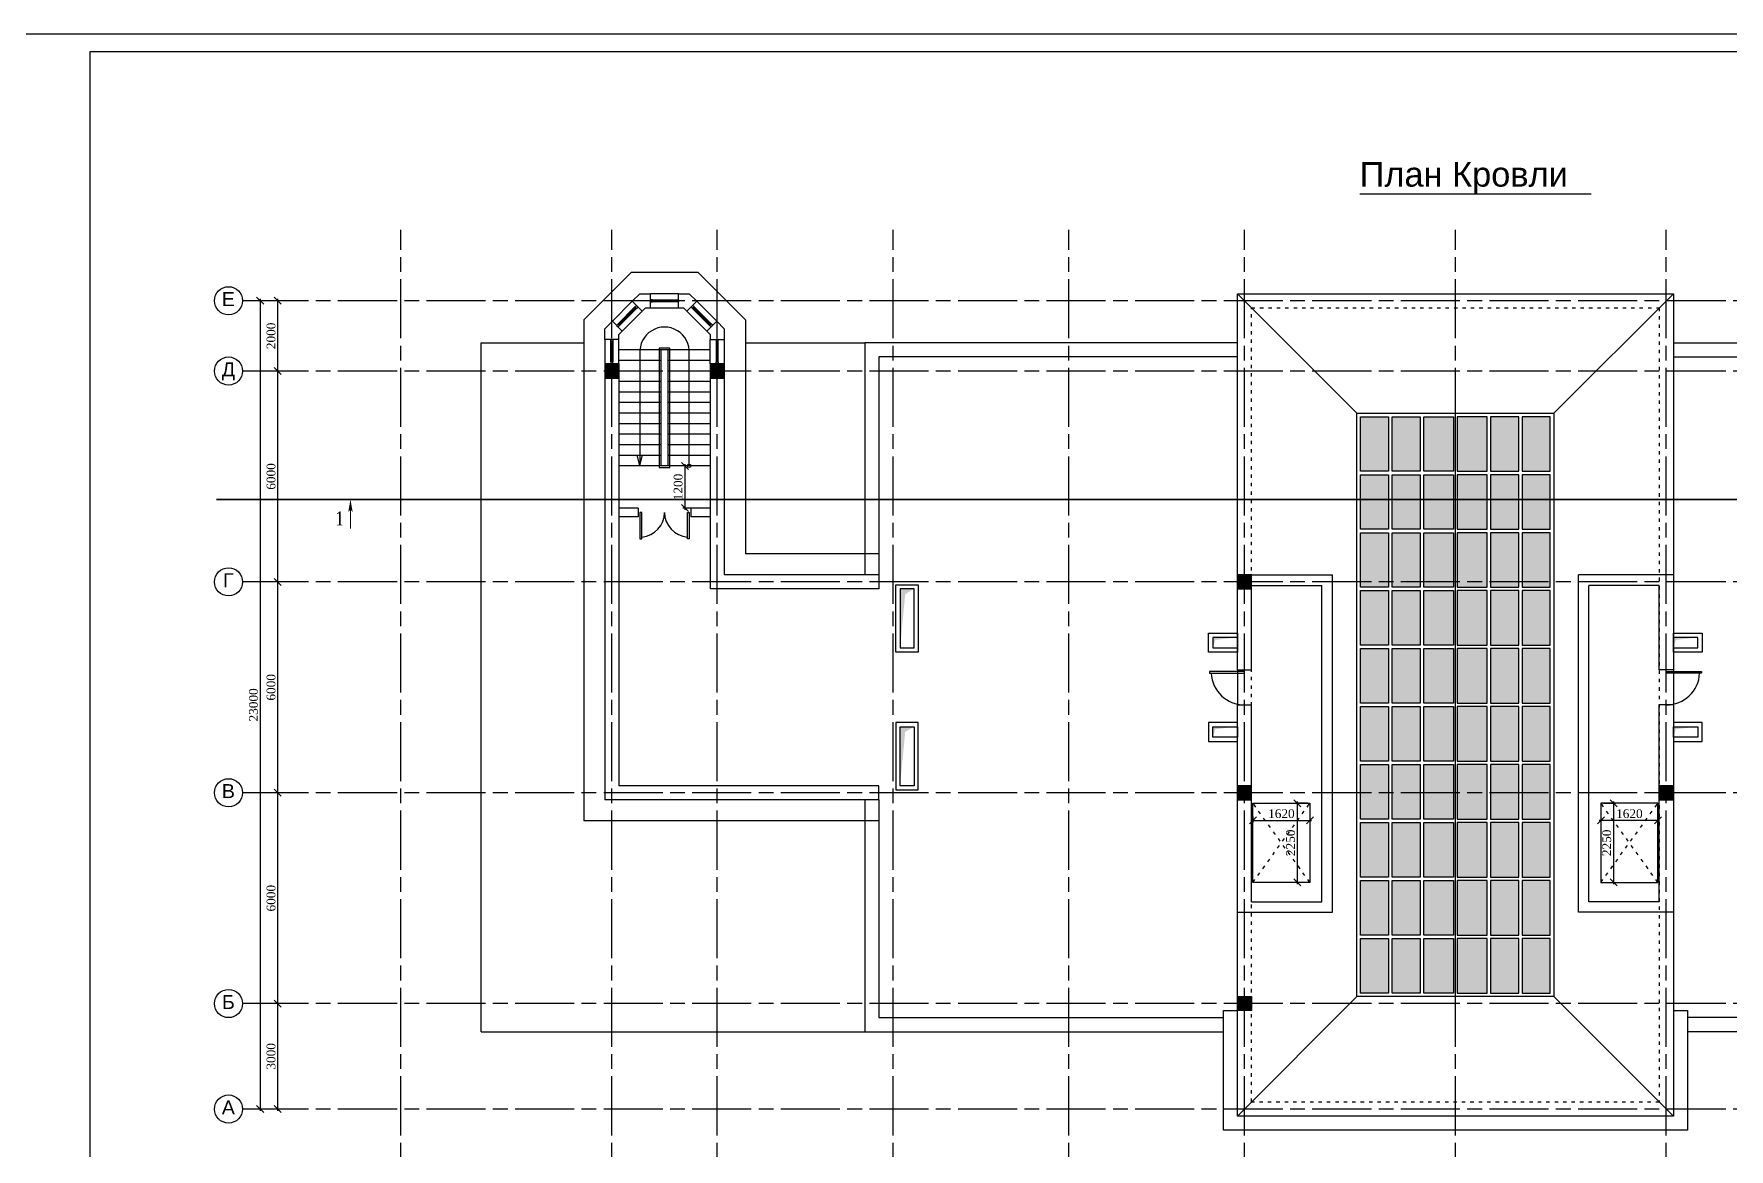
# Model space of a CAD drawing. Header units: inches. Extents: x 2870606 to 3671143, y -733551 to -473558.
# Drawn here: x 3594543 to 3642770, y -523636 to -491903 of the extents above; entities that cross this region are included whole.
import ezdxf

# ---------------------------------------------------------------- set-up
doc = ezdxf.new("R2010")
doc.units = ezdxf.units.IN
doc.header["$MEASUREMENT"] = 0
doc.linetypes.add('ACAD_ISO03W100', pattern=[30, 12, -18])
doc.linetypes.add('ACAD_ISO08W100', pattern=[36, 24, -3, 6, -3])
doc.layers.add('01', color=7, linetype='Continuous')
doc.layers.add('A_Windows', color=160, linetype='Continuous')
doc.styles.add('ira', font='arial.ttf', dxfattribs={"height": 3})
doc.styles.add('J~stule', font='dutch.ttf')
doc.styles.add('style1', font='times.ttf')
doc.styles.add('стиль3', font='arial.ttf', dxfattribs={"height": 250})
doc.linetypes.add('FENCELINE1', pattern='A,0.25,-0.1,[133,ltypeshp.shx,S=0.1,R=0,X=-0.1,Y=0],-0.1,1', length=1.45)
doc.dimstyles.new('J~style', dxfattribs={"dimscale": 100, "dimtxt": 2.5, "dimasz": 2, "dimexe": 0.55, "dimexo": 0.725, "dimtad": 1, "dimdec": 0, "dimdsep": 46, "dimtxsty": 'J~stule', "dimblk": 'OBLIQUE', "dimcen": 2, "dimdle": 0.5, "dimadec": 0, "dimazin": 0, "dimtfac": 1, "dimtdec": 0, "dimtmove": 0, "dimatfit": 3, "dimfxl": 1, "dimarcsym": 0})

# ---------------------------------------------------------------- blocks, each defined once
blk = doc.blocks.new('*U82')
at = {"color": 7, "lineweight": 30}
for points in [[(0, 60), (60, 60), (60, 0), (0, 0)], [(800, 60), (740, 60), (740, 0), (800, 0)]]:
    blk.add_lwpolyline(points, close=True, dxfattribs=at)
at = {"color": 4, "lineweight": 25}
for points in [[(60, 60), (740, 60), (740, 0), (60, 0)], [(60, 35), (740, 35), (740, 25), (60, 25)]]:
    blk.add_lwpolyline(points, close=True, dxfattribs=at)
blk = doc.blocks.new('*U89')
at = {"color": 7, "lineweight": 30}
for points in [[(0, 60), (60, 60), (60, 0), (0, 0)], [(700, 60), (640, 60), (640, 0), (700, 0)]]:
    blk.add_lwpolyline(points, close=True, dxfattribs=at)
at = {"color": 4, "lineweight": 25}
for points in [[(60, 60), (640, 60), (640, 0), (60, 0)], [(60, 35), (640, 35), (640, 25), (60, 25)]]:
    blk.add_lwpolyline(points, close=True, dxfattribs=at)
blk = doc.blocks.new('_Oblique')
at = {"color": 0, "linetype": 'ByBlock', "lineweight": -2}
blk.add_line((-0.5, -0.5), (0.5, 0.5), dxfattribs=at)
blk = doc.blocks.new('*D860')
at = {"color": 0, "lineweight": -2, "transparency": 16777216}
for p, q in [((3613725, -504196), (3613008, -504196)), ((3613063, -504146), (3613063, -505446)), ((3613712, -505396), (3613008, -505396))]:
    blk.add_line(p, q, dxfattribs=at)
at = {"layer": 'Defpoints', "color": 0, "lineweight": 35, "transparency": 16777216}
for p in [(3613798, -504196), (3613063, -505396), (3613784, -505396)]:
    blk.add_point(p, dxfattribs=at)
at = {"color": 0, "lineweight": -2, "transparency": 16777216, "xscale": 200, "yscale": 200, "zscale": 200}
for p, rotation in [((3613063, -504196), 90), ((3613063, -505396), 270)]:
    blk.add_blockref('_Oblique', p, dxfattribs=dict(at, rotation=rotation))
at = {"color": 0, "transparency": 16777216, "insert": (3612872, -504796), "char_height": 250, "attachment_point": 5, "rotation": 90, "style": 'J~stule'}
blk.add_mtext('1200', dxfattribs=at)
blk = doc.blocks.new('*D861')
at = {"color": 0, "lineweight": -2, "transparency": 16777216}
for p, q in [((3630772, -513796), (3630431, -513796)), ((3630486, -513746), (3630486, -516096)), ((3630772, -516046), (3630431, -516046))]:
    blk.add_line(p, q, dxfattribs=at)
at = {"layer": 'Defpoints', "color": 0, "lineweight": 35, "transparency": 16777216}
for p in [(3630844, -513796), (3630486, -516046), (3630844, -516046)]:
    blk.add_point(p, dxfattribs=at)
at = {"color": 0, "lineweight": -2, "transparency": 16777216, "xscale": 200, "yscale": 200, "zscale": 200}
for p, rotation in [((3630486, -513796), 90), ((3630486, -516046), 270)]:
    blk.add_blockref('_Oblique', p, dxfattribs=dict(at, rotation=rotation))
at = {"color": 0, "transparency": 16777216, "insert": (3630293, -514921), "char_height": 250, "attachment_point": 5, "rotation": 90, "style": 'J~stule'}
blk.add_mtext('2250', dxfattribs=at)
blk = doc.blocks.new('*D862')
at = {"color": 0, "lineweight": -2, "transparency": 16777216}
for p, q in [((3629174, -514283), (3630894, -514283)), ((3629224, -514169), (3629224, -514338)), ((3630844, -514169), (3630844, -514338))]:
    blk.add_line(p, q, dxfattribs=at)
at = {"layer": 'Defpoints', "color": 0, "lineweight": 35, "transparency": 16777216}
for p in [(3629224, -514097), (3630844, -514097), (3630844, -514283)]:
    blk.add_point(p, dxfattribs=at)
at = {"color": 0, "lineweight": -2, "transparency": 16777216, "xscale": 200, "yscale": 200, "zscale": 200, "rotation": 180}
blk.add_blockref('_Oblique', (3629224, -514283), dxfattribs=at)
at = {"color": 0, "lineweight": -2, "transparency": 16777216, "xscale": 200, "yscale": 200, "zscale": 200}
blk.add_blockref('_Oblique', (3630844, -514283), dxfattribs=at)
at = {"color": 0, "transparency": 16777216, "insert": (3630034, -514092), "char_height": 250, "attachment_point": 5, "style": 'J~stule'}
blk.add_mtext('1620', dxfattribs=at)
blk = doc.blocks.new('*D863')
at = {"color": 0, "lineweight": -2, "transparency": 16777216}
for p, q in [((3639197, -513796), (3639538, -513796)), ((3639483, -513746), (3639483, -516096)), ((3639197, -516046), (3639538, -516046))]:
    blk.add_line(p, q, dxfattribs=at)
at = {"layer": 'Defpoints', "color": 0, "lineweight": 35, "transparency": 16777216}
for p in [(3639124, -513796), (3639124, -516046), (3639483, -516046)]:
    blk.add_point(p, dxfattribs=at)
at = {"color": 0, "lineweight": -2, "transparency": 16777216, "xscale": 200, "yscale": 200, "zscale": 200}
for p, rotation in [((3639483, -513796), 90), ((3639483, -516046), 270)]:
    blk.add_blockref('_Oblique', p, dxfattribs=dict(at, rotation=rotation))
at = {"color": 0, "transparency": 16777216, "insert": (3639290, -514921), "char_height": 250, "attachment_point": 5, "rotation": 90, "style": 'J~stule'}
blk.add_mtext('2250', dxfattribs=at)
blk = doc.blocks.new('*D864')
at = {"color": 0, "lineweight": -2, "transparency": 16777216}
for p, q in [((3640794, -514283), (3639074, -514283)), ((3639124, -514169), (3639124, -514338)), ((3640744, -514169), (3640744, -514338))]:
    blk.add_line(p, q, dxfattribs=at)
at = {"layer": 'Defpoints', "color": 0, "lineweight": 35, "transparency": 16777216}
for p in [(3639124, -514097), (3640744, -514097), (3639124, -514283)]:
    blk.add_point(p, dxfattribs=at)
at = {"color": 0, "lineweight": -2, "transparency": 16777216, "xscale": 200, "yscale": 200, "zscale": 200, "rotation": 180}
blk.add_blockref('_Oblique', (3639124, -514283), dxfattribs=at)
at = {"color": 0, "lineweight": -2, "transparency": 16777216, "xscale": 200, "yscale": 200, "zscale": 200}
blk.add_blockref('_Oblique', (3640744, -514283), dxfattribs=at)
at = {"color": 0, "transparency": 16777216, "insert": (3639934, -514092), "char_height": 250, "attachment_point": 5, "style": 'J~stule'}
blk.add_mtext('1620', dxfattribs=at)
blk = doc.blocks.new('*D961')
at = {"color": 0, "lineweight": -2, "transparency": 16777216}
for p, q in [((3601907, -519496), (3601425, -519496)), ((3601480, -522546), (3601480, -519446)), ((3601907, -522496), (3601425, -522496))]:
    blk.add_line(p, q, dxfattribs=at)
at = {"layer": 'Defpoints', "color": 0, "lineweight": 35, "transparency": 16777216}
for p in [(3601480, -519496), (3601980, -519496), (3601980, -522496)]:
    blk.add_point(p, dxfattribs=at)
at = {"color": 0, "lineweight": -2, "transparency": 16777216, "xscale": 200, "yscale": 200, "zscale": 200}
for p, rotation in [((3601480, -519496), 90), ((3601480, -522496), 270)]:
    blk.add_blockref('_Oblique', p, dxfattribs=dict(at, rotation=rotation))
at = {"color": 0, "transparency": 16777216, "insert": (3601290, -520996), "char_height": 250, "attachment_point": 5, "rotation": 90, "style": 'J~stule'}
blk.add_mtext('3000', dxfattribs=at)
blk = doc.blocks.new('*D962')
at = {"color": 0, "lineweight": -2, "transparency": 16777216}
for p, q in [((3601907, -513496), (3601425, -513496)), ((3601480, -519546), (3601480, -513446)), ((3601907, -519496), (3601425, -519496))]:
    blk.add_line(p, q, dxfattribs=at)
at = {"layer": 'Defpoints', "color": 0, "lineweight": 35, "transparency": 16777216}
for p in [(3601480, -513496), (3601980, -513496), (3601980, -519496)]:
    blk.add_point(p, dxfattribs=at)
at = {"color": 0, "lineweight": -2, "transparency": 16777216, "xscale": 200, "yscale": 200, "zscale": 200}
for p, rotation in [((3601480, -513496), 90), ((3601480, -519496), 270)]:
    blk.add_blockref('_Oblique', p, dxfattribs=dict(at, rotation=rotation))
at = {"color": 0, "transparency": 16777216, "insert": (3601290, -516496), "char_height": 250, "attachment_point": 5, "rotation": 90, "style": 'J~stule'}
blk.add_mtext('6000', dxfattribs=at)
blk = doc.blocks.new('*D963')
at = {"color": 0, "lineweight": -2, "transparency": 16777216}
for p, q in [((3601907, -507496), (3601425, -507496)), ((3601480, -513546), (3601480, -507446)), ((3601907, -513496), (3601425, -513496))]:
    blk.add_line(p, q, dxfattribs=at)
at = {"layer": 'Defpoints', "color": 0, "lineweight": 35, "transparency": 16777216}
for p in [(3601480, -507496), (3601980, -507496), (3601980, -513496)]:
    blk.add_point(p, dxfattribs=at)
at = {"color": 0, "lineweight": -2, "transparency": 16777216, "xscale": 200, "yscale": 200, "zscale": 200}
for p, rotation in [((3601480, -507496), 90), ((3601480, -513496), 270)]:
    blk.add_blockref('_Oblique', p, dxfattribs=dict(at, rotation=rotation))
at = {"color": 0, "transparency": 16777216, "insert": (3601290, -510496), "char_height": 250, "attachment_point": 5, "rotation": 90, "style": 'J~stule'}
blk.add_mtext('6000', dxfattribs=at)
blk = doc.blocks.new('*D964')
at = {"color": 0, "lineweight": -2, "transparency": 16777216}
for p, q in [((3601907, -501496), (3601425, -501496)), ((3601480, -507546), (3601480, -501446)), ((3601907, -507496), (3601425, -507496))]:
    blk.add_line(p, q, dxfattribs=at)
at = {"layer": 'Defpoints', "color": 0, "lineweight": 35, "transparency": 16777216}
for p in [(3601480, -501496), (3601980, -501496), (3601980, -507496)]:
    blk.add_point(p, dxfattribs=at)
at = {"color": 0, "lineweight": -2, "transparency": 16777216, "xscale": 200, "yscale": 200, "zscale": 200}
for p, rotation in [((3601480, -501496), 90), ((3601480, -507496), 270)]:
    blk.add_blockref('_Oblique', p, dxfattribs=dict(at, rotation=rotation))
at = {"color": 0, "transparency": 16777216, "insert": (3601290, -504496), "char_height": 250, "attachment_point": 5, "rotation": 90, "style": 'J~stule'}
blk.add_mtext('6000', dxfattribs=at)
blk = doc.blocks.new('*D965')
at = {"color": 0, "lineweight": -2, "transparency": 16777216}
for p, q in [((3601907, -499496), (3601425, -499496)), ((3601480, -501546), (3601480, -499446)), ((3601907, -501496), (3601425, -501496))]:
    blk.add_line(p, q, dxfattribs=at)
at = {"layer": 'Defpoints', "color": 0, "lineweight": 35, "transparency": 16777216}
for p in [(3601480, -499496), (3601980, -499496), (3601980, -501496)]:
    blk.add_point(p, dxfattribs=at)
at = {"color": 0, "lineweight": -2, "transparency": 16777216, "xscale": 200, "yscale": 200, "zscale": 200}
for p, rotation in [((3601480, -499496), 90), ((3601480, -501496), 270)]:
    blk.add_blockref('_Oblique', p, dxfattribs=dict(at, rotation=rotation))
at = {"color": 0, "transparency": 16777216, "insert": (3601290, -500496), "char_height": 250, "attachment_point": 5, "rotation": 90, "style": 'J~stule'}
blk.add_mtext('2000', dxfattribs=at)
blk = doc.blocks.new('*D966')
at = {"color": 0, "lineweight": -2, "transparency": 16777216}
for p, q in [((3601907, -499496), (3600925, -499496)), ((3600980, -499446), (3600980, -522546)), ((3601907, -522496), (3600925, -522496))]:
    blk.add_line(p, q, dxfattribs=at)
at = {"layer": 'Defpoints', "color": 0, "lineweight": 35, "transparency": 16777216}
for p in [(3601980, -499496), (3600980, -522496), (3601980, -522496)]:
    blk.add_point(p, dxfattribs=at)
at = {"color": 0, "lineweight": -2, "transparency": 16777216, "xscale": 200, "yscale": 200, "zscale": 200}
for p, rotation in [((3600980, -499496), 90), ((3600980, -522496), 270)]:
    blk.add_blockref('_Oblique', p, dxfattribs=dict(at, rotation=rotation))
at = {"color": 0, "transparency": 16777216, "insert": (3600790, -510996), "char_height": 250, "attachment_point": 5, "rotation": 90, "style": 'J~stule'}
blk.add_mtext('23000', dxfattribs=at)

msp = doc.modelspace()

# ---------------------------------------------------------------- hatches: boundary and pattern name
h = msp.add_hatch(color=256)
h.dxf.hatch_style = 1
h.paths.add_polyline_path([(3610784.38, -501295.66), (3610784.38, -501695.66), (3611184.38, -501695.66), (3611184.38, -501295.66)])
h = msp.add_hatch(color=256)
h.dxf.hatch_style = 1
h.paths.add_polyline_path([(3613784.38, -501295.66), (3613784.38, -501695.66), (3614184.38, -501695.66), (3614184.38, -501295.66)])
h = msp.add_hatch(color=256)
h.set_gradient(color1=(125, 180, 197), color2=(234, 243, 246), rotation=90, one_color=1, tint=0.94, name='CURVED')
h.paths.add_polyline_path([(3634084.38, -502795.66), (3634934.38, -502795.66), (3634934.38, -504345.66), (3634084.38, -504345.66)])
h.paths.add_polyline_path([(3633184.38, -502795.66), (3633984.38, -502795.66), (3633984.38, -504345.66), (3633184.38, -504345.66)])
h.paths.add_polyline_path([(3632284.38, -502795.66), (3633084.38, -502795.66), (3633084.38, -504345.66), (3632284.38, -504345.66)])
h.paths.add_polyline_path([(3632284.38, -504445.66), (3633084.38, -504445.66), (3633084.38, -505995.66), (3632284.38, -505995.66)])
h.paths.add_polyline_path([(3633184.38, -504445.66), (3633984.38, -504445.66), (3633984.38, -505995.66), (3633184.38, -505995.66)])
h.paths.add_polyline_path([(3634084.38, -504445.66), (3634934.38, -504445.66), (3634934.38, -505995.66), (3634084.38, -505995.66)])
h.paths.add_polyline_path([(3634084.38, -506095.66), (3634934.38, -506095.66), (3634934.38, -507645.66), (3634084.38, -507645.66)])
h.paths.add_polyline_path([(3633184.38, -506095.66), (3633984.38, -506095.66), (3633984.38, -507645.66), (3633184.38, -507645.66)])
h.paths.add_polyline_path([(3632284.38, -506095.66), (3633084.38, -506095.66), (3633084.38, -507645.66), (3632284.38, -507645.66)])
h.paths.add_polyline_path([(3632284.38, -507745.66), (3633084.38, -507745.66), (3633084.38, -509295.66), (3632284.38, -509295.66)])
h.paths.add_polyline_path([(3633184.38, -507745.66), (3633984.38, -507745.66), (3633984.38, -509295.66), (3633184.38, -509295.66)])
h.paths.add_polyline_path([(3634084.38, -507745.66), (3634934.38, -507745.66), (3634934.38, -509295.66), (3634084.38, -509295.66)])
h.paths.add_polyline_path([(3634084.38, -509395.66), (3634934.38, -509395.66), (3634934.38, -510945.66), (3634084.38, -510945.66)])
h.paths.add_polyline_path([(3633184.38, -509395.66), (3633984.38, -509395.66), (3633984.38, -510945.66), (3633184.38, -510945.66)])
h.paths.add_polyline_path([(3632284.38, -509395.66), (3633084.38, -509395.66), (3633084.38, -510945.66), (3632284.38, -510945.66)])
h.paths.add_polyline_path([(3632284.38, -511045.66), (3633084.38, -511045.66), (3633084.38, -512595.66), (3632284.38, -512595.66)])
h.paths.add_polyline_path([(3633184.38, -511045.66), (3633984.38, -511045.66), (3633984.38, -512595.66), (3633184.38, -512595.66)])
h.paths.add_polyline_path([(3634084.38, -511045.66), (3634934.38, -511045.66), (3634934.38, -512595.66), (3634084.38, -512595.66)])
h.paths.add_polyline_path([(3634084.38, -512695.66), (3634934.38, -512695.66), (3634934.38, -514245.66), (3634084.38, -514245.66)])
h.paths.add_polyline_path([(3633184.38, -512695.66), (3633984.38, -512695.66), (3633984.38, -514245.66), (3633184.38, -514245.66)])
h.paths.add_polyline_path([(3632284.38, -512695.66), (3633084.38, -512695.66), (3633084.38, -514245.66), (3632284.38, -514245.66)])
h.paths.add_polyline_path([(3632284.38, -514345.66), (3633084.38, -514345.66), (3633084.38, -515895.66), (3632284.38, -515895.66)])
h.paths.add_polyline_path([(3633184.38, -514345.66), (3633984.38, -514345.66), (3633984.38, -515895.66), (3633184.38, -515895.66)])
h.paths.add_polyline_path([(3634084.38, -514345.66), (3634934.38, -514345.66), (3634934.38, -515895.66), (3634084.38, -515895.66)])
h.paths.add_polyline_path([(3634084.38, -515995.66), (3634934.38, -515995.66), (3634934.38, -517545.66), (3634084.38, -517545.66)])
h.paths.add_polyline_path([(3633184.38, -515995.66), (3633984.38, -515995.66), (3633984.38, -517545.66), (3633184.38, -517545.66)])
h.paths.add_polyline_path([(3632284.38, -515995.66), (3633084.38, -515995.66), (3633084.38, -517545.66), (3632284.38, -517545.66)])
h.paths.add_polyline_path([(3632284.38, -517645.66), (3633084.38, -517645.66), (3633084.38, -519195.66), (3632284.38, -519195.66)])
h.paths.add_polyline_path([(3633184.38, -517645.66), (3633984.38, -517645.66), (3633984.38, -519195.66), (3633184.38, -519195.66)])
h.paths.add_polyline_path([(3634084.38, -517645.66), (3634934.38, -517645.66), (3634934.38, -519195.66), (3634084.38, -519195.66)])
h = msp.add_hatch(color=256)
h.set_gradient(color1=(125, 180, 197), color2=(213, 231, 236), rotation=270, one_color=1, tint=0.88, name='CURVED')
h.paths.add_polyline_path([(3635884.38, -502795.66), (3635034.38, -502795.66), (3635034.38, -504345.66), (3635884.38, -504345.66)])
h.paths.add_polyline_path([(3636784.38, -502795.66), (3635984.38, -502795.66), (3635984.38, -504345.66), (3636784.38, -504345.66)])
h.paths.add_polyline_path([(3637684.38, -502795.66), (3636884.38, -502795.66), (3636884.38, -504345.66), (3637684.38, -504345.66)])
h.paths.add_polyline_path([(3637684.38, -504445.66), (3636884.38, -504445.66), (3636884.38, -505995.66), (3637684.38, -505995.66)])
h.paths.add_polyline_path([(3636784.38, -504445.66), (3635984.38, -504445.66), (3635984.38, -505995.66), (3636784.38, -505995.66)])
h.paths.add_polyline_path([(3635884.38, -504445.66), (3635034.38, -504445.66), (3635034.38, -505995.66), (3635884.38, -505995.66)])
h.paths.add_polyline_path([(3635884.38, -506095.66), (3635034.38, -506095.66), (3635034.38, -507645.66), (3635884.38, -507645.66)])
h.paths.add_polyline_path([(3636784.38, -506095.66), (3635984.38, -506095.66), (3635984.38, -507645.66), (3636784.38, -507645.66)])
h.paths.add_polyline_path([(3637684.38, -506095.66), (3636884.38, -506095.66), (3636884.38, -507645.66), (3637684.38, -507645.66)])
h.paths.add_polyline_path([(3637684.38, -507745.66), (3636884.38, -507745.66), (3636884.38, -509295.66), (3637684.38, -509295.66)])
h.paths.add_polyline_path([(3636784.38, -507745.66), (3635984.38, -507745.66), (3635984.38, -509295.66), (3636784.38, -509295.66)])
h.paths.add_polyline_path([(3635884.38, -507745.66), (3635034.38, -507745.66), (3635034.38, -509295.66), (3635884.38, -509295.66)])
h.paths.add_polyline_path([(3635884.38, -509395.66), (3635034.38, -509395.66), (3635034.38, -510945.66), (3635884.38, -510945.66)])
h.paths.add_polyline_path([(3636784.38, -509395.66), (3635984.38, -509395.66), (3635984.38, -510945.66), (3636784.38, -510945.66)])
h.paths.add_polyline_path([(3637684.38, -509395.66), (3636884.38, -509395.66), (3636884.38, -510945.66), (3637684.38, -510945.66)])
h.paths.add_polyline_path([(3637684.38, -511045.66), (3636884.38, -511045.66), (3636884.38, -512595.66), (3637684.38, -512595.66)])
h.paths.add_polyline_path([(3636784.38, -511045.66), (3635984.38, -511045.66), (3635984.38, -512595.66), (3636784.38, -512595.66)])
h.paths.add_polyline_path([(3635884.38, -511045.66), (3635034.38, -511045.66), (3635034.38, -512595.66), (3635884.38, -512595.66)])
h.paths.add_polyline_path([(3635884.38, -512695.66), (3635034.38, -512695.66), (3635034.38, -514245.66), (3635884.38, -514245.66)])
h.paths.add_polyline_path([(3636784.38, -512695.66), (3635984.38, -512695.66), (3635984.38, -514245.66), (3636784.38, -514245.66)])
h.paths.add_polyline_path([(3637684.38, -512695.66), (3636884.38, -512695.66), (3636884.38, -514245.66), (3637684.38, -514245.66)])
h.paths.add_polyline_path([(3637684.38, -514345.66), (3636884.38, -514345.66), (3636884.38, -515895.66), (3637684.38, -515895.66)])
h.paths.add_polyline_path([(3636784.38, -514345.66), (3635984.38, -514345.66), (3635984.38, -515895.66), (3636784.38, -515895.66)])
h.paths.add_polyline_path([(3635884.38, -514345.66), (3635034.38, -514345.66), (3635034.38, -515895.66), (3635884.38, -515895.66)])
h.paths.add_polyline_path([(3635884.38, -515995.66), (3635034.38, -515995.66), (3635034.38, -517545.66), (3635884.38, -517545.66)])
h.paths.add_polyline_path([(3636784.38, -515995.66), (3635984.38, -515995.66), (3635984.38, -517545.66), (3636784.38, -517545.66)])
h.paths.add_polyline_path([(3637684.38, -515995.66), (3636884.38, -515995.66), (3636884.38, -517545.66), (3637684.38, -517545.66)])
h.paths.add_polyline_path([(3637684.38, -517645.66), (3636884.38, -517645.66), (3636884.38, -519195.66), (3637684.38, -519195.66)])
h.paths.add_polyline_path([(3636784.38, -517645.66), (3635984.38, -517645.66), (3635984.38, -519195.66), (3636784.38, -519195.66)])
h.paths.add_polyline_path([(3635884.38, -517645.66), (3635034.38, -517645.66), (3635034.38, -519195.66), (3635884.38, -519195.66)])
h = msp.add_hatch(color=256)
h.dxf.hatch_style = 1
h.paths.add_polyline_path([(3629184.38, -507695.66), (3629184.38, -507295.66), (3628784.38, -507295.66), (3628784.38, -507695.66)])
h = msp.add_hatch(color=256)
h.dxf.hatch_style = 1
h.paths.add_polyline_path([(3629184.38, -513695.66), (3629184.38, -513295.66), (3628784.38, -513295.66), (3628784.38, -513695.66)])
h = msp.add_hatch(color=256)
h.dxf.hatch_style = 1
h.paths.add_polyline_path([(3629184.38, -513695.66), (3629184.38, -513295.66), (3628784.38, -513295.66), (3628784.38, -513695.66)])
h = msp.add_hatch(color=256)
h.dxf.hatch_style = 1
h.paths.add_polyline_path([(3641184.38, -513695.66), (3641184.38, -513295.66), (3640784.38, -513295.66), (3640784.38, -513695.66)])
h = msp.add_hatch(color=256)
h.dxf.hatch_style = 1
h.paths.add_polyline_path([(3628784.38, -519695.66), (3628784.38, -519295.66), (3629184.38, -519295.66), (3629184.38, -519695.66)])

# ---------------------------------------------------------------- linework, layer by layer
for p, q in [((3632260.66, -496455.08), (3638845.82, -496455.08)), ((3610999.46, -500076.42), (3611565.15, -499510.73)), ((3612884.38, -499295.66), (3612084.38, -499295.66)), ((3613969.31, -500076.42), (3613403.62, -499510.73)), ((3610184.38, -500042.97), (3610184.38, -514295.66)), ((3611847.99, -499793.58), (3611282.3, -500359.26)), ((3612084.38, -499695.66), (3612884.38, -499695.66)), ((3613120.78, -499793.58), (3613686.47, -500359.26)), ((3614784.38, -500042.97), (3614784.38, -506695.66)), ((3610784.38, -500595.66), (3610784.38, -501295.66)), ((3611184.38, -501295.66), (3611184.38, -500595.66)), ((3613784.38, -501295.66), (3613784.38, -500595.66)), ((3614184.38, -500595.66), (3614184.38, -501295.66)), ((3613784.38, -500895.66), (3611184.38, -500895.66)), ((3611784.38, -500995.66), (3611784.38, -504195.66)), ((3612384.38, -504195.66), (3612384.38, -500895.66)), ((3612584.38, -504195.66), (3612584.38, -500895.66)), ((3613184.38, -504145.66), (3613184.38, -500995.66)), ((3612384.38, -501195.66), (3611184.38, -501195.66)), ((3612384.38, -501495.66), (3611184.38, -501495.66)), ((3613784.38, -501195.66), (3612584.38, -501195.66)), ((3613784.38, -501495.66), (3612584.38, -501495.66)), ((3612384.38, -501795.66), (3611184.38, -501795.66)), ((3613784.38, -501795.66), (3612584.38, -501795.66)), ((3612384.38, -502095.66), (3611184.38, -502095.66)), ((3612384.38, -502395.66), (3611184.38, -502395.66)), ((3613784.38, -502095.66), (3612584.38, -502095.66)), ((3613784.38, -502395.66), (3612584.38, -502395.66)), ((3612384.38, -502695.66), (3611184.38, -502695.66)), ((3612384.38, -502995.66), (3611184.38, -502995.66)), ((3613784.38, -502695.66), (3612584.38, -502695.66)), ((3613784.38, -502995.66), (3612584.38, -502995.66)), ((3634984.38, -519295.66), (3634984.38, -502695.66)), ((3612384.38, -503295.66), (3611184.38, -503295.66)), ((3613784.38, -503295.66), (3612584.38, -503295.66)), ((3612384.38, -503595.66), (3611184.38, -503595.66)), ((3612384.38, -503895.66), (3611184.38, -503895.66)), ((3611784.38, -504195.66), (3611718.4, -503916.48)), ((3611784.38, -504195.66), (3611850.37, -503916.48)), ((3613784.38, -503595.66), (3612584.38, -503595.66)), ((3613784.38, -503895.66), (3612584.38, -503895.66)), ((3613784.38, -504195.66), (3611184.38, -504195.66)), ((3618584.38, -506695.66), (3614784.38, -506695.66)), ((3628784.38, -509995.66), (3628784.38, -510995.66)), ((3641184.38, -509995.66), (3641184.38, -510995.66)), ((3618584.38, -514295.66), (3610184.38, -514295.66)), ((3628384.38, -519695.66), (3628784.38, -519695.66)), ((3641184.38, -519695.66), (3641584.38, -519695.66))]:
    msp.add_line(p, q)
at = {"color": 252, "linetype": 'ACAD_ISO08W100', "ltscale": 70}
for p, q in [((3604984.38, -525764.55), (3604984.38, -497476.37)), ((3610984.38, -525764.55), (3610984.38, -497476.37)), ((3613984.38, -525764.55), (3613984.38, -497476.37)), ((3618984.38, -525764.55), (3618984.38, -497476.37)), ((3623984.38, -525764.55), (3623984.38, -497476.37)), ((3628984.38, -525764.55), (3628984.38, -497476.37)), ((3634984.38, -525764.55), (3634984.38, -497476.37)), ((3640984.38, -525764.55), (3640984.38, -497476.37)), ((3667873.3, -499495.66), (3601979.61, -499495.66)), ((3667873.3, -501495.66), (3601979.61, -501495.66)), ((3667873.3, -507495.66), (3601979.61, -507495.66)), ((3667873.3, -513495.66), (3601979.61, -513495.66)), ((3667873.3, -519495.66), (3601979.61, -519495.66)), ((3667873.3, -522495.66), (3601979.61, -522495.66))]:
    msp.add_line(p, q, dxfattribs=at)
at = {"linetype": 'Continuous'}
for p, q in [((3601979.61, -499495.66), (3600479.61, -499495.66)), ((3601979.61, -501495.66), (3600479.61, -501495.66)), ((3601979.61, -507495.66), (3600479.61, -507495.66)), ((3601979.61, -513495.66), (3600479.61, -513495.66)), ((3601979.61, -519495.66), (3600479.61, -519495.66)), ((3601979.61, -522495.66), (3600479.61, -522495.66))]:
    msp.add_line(p, q, dxfattribs=at)
at = {"lineweight": 30}
for p, q in [((3611847.99, -499793.58), (3611565.15, -499510.73)), ((3612084.38, -499695.66), (3612084.38, -499295.66)), ((3612884.38, -499695.66), (3612884.38, -499295.66)), ((3613120.78, -499793.58), (3613403.62, -499510.73)), ((3632184.38, -502695.66), (3628784.38, -499295.66)), ((3637784.38, -502695.66), (3641184.38, -499295.66)), ((3611282.3, -500359.26), (3610999.46, -500076.42)), ((3613686.47, -500359.26), (3613969.31, -500076.42)), ((3611184.38, -500595.66), (3610784.38, -500595.66)), ((3613784.38, -500595.66), (3614184.38, -500595.66)), ((3610784.38, -501295.66), (3610784.38, -505645.66)), ((3611184.38, -501295.66), (3610784.38, -501295.66)), ((3611184.38, -501295.66), (3611184.38, -505395.66)), ((3613784.38, -501295.66), (3613784.38, -505395.66)), ((3613784.38, -501295.66), (3614184.38, -501295.66)), ((3614184.38, -501295.66), (3614184.38, -507295.66)), ((3611184.38, -505395.66), (3611184.38, -513295.66)), ((3611734.38, -505395.66, -30.28), (3611184.38, -505395.66)), ((3611734.38, -505395.66, -173.4), (3611734.38, -505645.66, -173.4)), ((3613784.38, -505395.66), (3613234.38, -505395.66, -30.28)), ((3613234.38, -505395.66, -173.4), (3613234.38, -505645.66, -173.4)), ((3613784.38, -505395.66), (3613784.38, -507695.66)), ((3610784.38, -505645.66), (3610784.38, -513695.66)), ((3611734.38, -505645.66, -30.28), (3611184.38, -505645.66, 30.28)), ((3613784.38, -505645.66, -112.85), (3613234.38, -505645.66, -112.85)), ((3618584.38, -507295.66), (3614184.38, -507295.66)), ((3618584.38, -507295.66), (3618584.38, -507695.66)), ((3628784.38, -507295.66), (3631484.38, -507295.66)), ((3631484.38, -516895.66), (3631484.38, -507295.66)), ((3638484.38, -516895.66), (3638484.38, -507295.66)), ((3641184.38, -507295.66), (3638484.38, -507295.66)), ((3618584.38, -507695.66), (3613784.38, -507695.66)), ((3629184.38, -509995.66), (3629184.38, -507595.66)), ((3629184.38, -507595.66), (3631184.38, -507595.66)), ((3631184.38, -516595.66), (3631184.38, -507595.66)), ((3638784.38, -516595.66), (3638784.38, -507595.66)), ((3640784.38, -507595.66), (3638784.38, -507595.66)), ((3640784.38, -509995.66), (3640784.38, -507595.66)), ((3628784.38, -509995.66), (3629184.38, -509995.66)), ((3641184.38, -509995.66), (3640784.38, -509995.66)), ((3628784.38, -510995.66), (3629184.38, -510995.66)), ((3629184.38, -516595.66), (3629184.38, -510995.66)), ((3640784.38, -516595.66), (3640784.38, -510995.66)), ((3641184.38, -510995.66), (3640784.38, -510995.66)), ((3618584.38, -513295.66), (3611184.38, -513295.66)), ((3618584.38, -513695.66), (3618584.38, -513295.66)), ((3618584.38, -513695.66), (3610784.38, -513695.66)), ((3628784.38, -516895.66), (3631484.38, -516895.66)), ((3629184.38, -516595.66), (3631184.38, -516595.66)), ((3641184.38, -516895.66), (3638484.38, -516895.66)), ((3640784.38, -516595.66), (3638784.38, -516595.66)), ((3632184.38, -519295.66), (3628784.38, -522695.66)), ((3637784.38, -519295.66), (3641184.38, -522695.66))]:
    msp.add_line(p, q, dxfattribs=at)
at = {"color": 1, "lineweight": 35}
msp.add_line((3599735.22, -505149.32), (3665807.22, -505149.32), dxfattribs=at)
at = {"linetype": 'ACAD_ISO03W100', "ltscale": 8}
for p, q in [((3629224.38, -516045.66), (3630844.39, -513795.66)), ((3630844.39, -516045.66), (3629224.38, -513795.66)), ((3640744.39, -516045.66), (3639124.38, -513795.66)), ((3639124.38, -516045.66), (3640744.39, -513795.66))]:
    msp.add_line(p, q, dxfattribs=at)
for points in [[(3594143.15, -545903.23), (3594143.15, -491903.23), (3669143.15, -491903.23), (3669143.15, -545903.23)], [(3611184.38, -501695.66), (3611184.38, -501295.66), (3610784.38, -501295.66), (3610784.38, -501695.66)], [(3614184.38, -501695.66), (3614184.38, -501295.66), (3613784.38, -501295.66), (3613784.38, -501695.66)], [(3632284.38, -502795.66), (3633084.38, -502795.66), (3633084.38, -504345.66), (3632284.38, -504345.66)], [(3633184.38, -502795.66), (3633984.38, -502795.66), (3633984.38, -504345.66), (3633184.38, -504345.66)], [(3634084.38, -502795.66), (3634934.38, -502795.66), (3634934.38, -504345.66), (3634084.38, -504345.66)], [(3635884.38, -502795.66), (3635034.38, -502795.66), (3635034.38, -504345.66), (3635884.38, -504345.66)], [(3636784.38, -502795.66), (3635984.38, -502795.66), (3635984.38, -504345.66), (3636784.38, -504345.66)], [(3637684.38, -502795.66), (3636884.38, -502795.66), (3636884.38, -504345.66), (3637684.38, -504345.66)], [(3632284.38, -504445.66), (3633084.38, -504445.66), (3633084.38, -505995.66), (3632284.38, -505995.66)], [(3633184.38, -504445.66), (3633984.38, -504445.66), (3633984.38, -505995.66), (3633184.38, -505995.66)], [(3634084.38, -504445.66), (3634934.38, -504445.66), (3634934.38, -505995.66), (3634084.38, -505995.66)], [(3635884.38, -504445.66), (3635034.38, -504445.66), (3635034.38, -505995.66), (3635884.38, -505995.66)], [(3636784.38, -504445.66), (3635984.38, -504445.66), (3635984.38, -505995.66), (3636784.38, -505995.66)], [(3637684.38, -504445.66), (3636884.38, -504445.66), (3636884.38, -505995.66), (3637684.38, -505995.66)], [(3632284.38, -506095.66), (3633084.38, -506095.66), (3633084.38, -507645.66), (3632284.38, -507645.66)], [(3633184.38, -506095.66), (3633984.38, -506095.66), (3633984.38, -507645.66), (3633184.38, -507645.66)], [(3634084.38, -506095.66), (3634934.38, -506095.66), (3634934.38, -507645.66), (3634084.38, -507645.66)], [(3635884.38, -506095.66), (3635034.38, -506095.66), (3635034.38, -507645.66), (3635884.38, -507645.66)], [(3636784.38, -506095.66), (3635984.38, -506095.66), (3635984.38, -507645.66), (3636784.38, -507645.66)], [(3637684.38, -506095.66), (3636884.38, -506095.66), (3636884.38, -507645.66), (3637684.38, -507645.66)], [(3628784.38, -507295.66), (3628784.38, -507695.66), (3629184.38, -507695.66), (3629184.38, -507295.66)], [(3632284.38, -507745.66), (3633084.38, -507745.66), (3633084.38, -509295.66), (3632284.38, -509295.66)], [(3633184.38, -507745.66), (3633984.38, -507745.66), (3633984.38, -509295.66), (3633184.38, -509295.66)], [(3634084.38, -507745.66), (3634934.38, -507745.66), (3634934.38, -509295.66), (3634084.38, -509295.66)], [(3635884.38, -507745.66), (3635034.38, -507745.66), (3635034.38, -509295.66), (3635884.38, -509295.66)], [(3636784.38, -507745.66), (3635984.38, -507745.66), (3635984.38, -509295.66), (3636784.38, -509295.66)], [(3637684.38, -507745.66), (3636884.38, -507745.66), (3636884.38, -509295.66), (3637684.38, -509295.66)], [(3632284.38, -509395.66), (3633084.38, -509395.66), (3633084.38, -510945.66), (3632284.38, -510945.66)], [(3633184.38, -509395.66), (3633984.38, -509395.66), (3633984.38, -510945.66), (3633184.38, -510945.66)], [(3634084.38, -509395.66), (3634934.38, -509395.66), (3634934.38, -510945.66), (3634084.38, -510945.66)], [(3635884.38, -509395.66), (3635034.38, -509395.66), (3635034.38, -510945.66), (3635884.38, -510945.66)], [(3636784.38, -509395.66), (3635984.38, -509395.66), (3635984.38, -510945.66), (3636784.38, -510945.66)], [(3637684.38, -509395.66), (3636884.38, -509395.66), (3636884.38, -510945.66), (3637684.38, -510945.66)], [(3628984.38, -510045.66), (3627984.38, -510045.66), (3627984.38, -510095.66), (3628984.38, -510095.66)], [(3640984.38, -510045.66), (3641984.38, -510045.66), (3641984.38, -510095.66), (3640984.38, -510095.66)], [(3632284.38, -511045.66), (3633084.38, -511045.66), (3633084.38, -512595.66), (3632284.38, -512595.66)], [(3633184.38, -511045.66), (3633984.38, -511045.66), (3633984.38, -512595.66), (3633184.38, -512595.66)], [(3634084.38, -511045.66), (3634934.38, -511045.66), (3634934.38, -512595.66), (3634084.38, -512595.66)], [(3635884.38, -511045.66), (3635034.38, -511045.66), (3635034.38, -512595.66), (3635884.38, -512595.66)], [(3636784.38, -511045.66), (3635984.38, -511045.66), (3635984.38, -512595.66), (3636784.38, -512595.66)], [(3637684.38, -511045.66), (3636884.38, -511045.66), (3636884.38, -512595.66), (3637684.38, -512595.66)], [(3632284.38, -512695.66), (3633084.38, -512695.66), (3633084.38, -514245.66), (3632284.38, -514245.66)], [(3633184.38, -512695.66), (3633984.38, -512695.66), (3633984.38, -514245.66), (3633184.38, -514245.66)], [(3634084.38, -512695.66), (3634934.38, -512695.66), (3634934.38, -514245.66), (3634084.38, -514245.66)], [(3635884.38, -512695.66), (3635034.38, -512695.66), (3635034.38, -514245.66), (3635884.38, -514245.66)], [(3636784.38, -512695.66), (3635984.38, -512695.66), (3635984.38, -514245.66), (3636784.38, -514245.66)], [(3637684.38, -512695.66), (3636884.38, -512695.66), (3636884.38, -514245.66), (3637684.38, -514245.66)], [(3628784.38, -513295.66), (3628784.38, -513695.66), (3629184.38, -513695.66), (3629184.38, -513295.66)], [(3628784.38, -513295.66), (3628784.38, -513695.66), (3629184.38, -513695.66), (3629184.38, -513295.66)], [(3640784.38, -513295.66), (3640784.38, -513695.66), (3641184.38, -513695.66), (3641184.38, -513295.66)], [(3629224.38, -513795.66), (3630844.39, -513795.66), (3630844.39, -516045.66), (3629224.38, -516045.66)], [(3640744.39, -513795.66), (3639124.38, -513795.66), (3639124.38, -516045.66), (3640744.39, -516045.66)], [(3632284.38, -514345.66), (3633084.38, -514345.66), (3633084.38, -515895.66), (3632284.38, -515895.66)], [(3633184.38, -514345.66), (3633984.38, -514345.66), (3633984.38, -515895.66), (3633184.38, -515895.66)], [(3634084.38, -514345.66), (3634934.38, -514345.66), (3634934.38, -515895.66), (3634084.38, -515895.66)], [(3635884.38, -514345.66), (3635034.38, -514345.66), (3635034.38, -515895.66), (3635884.38, -515895.66)], [(3636784.38, -514345.66), (3635984.38, -514345.66), (3635984.38, -515895.66), (3636784.38, -515895.66)], [(3637684.38, -514345.66), (3636884.38, -514345.66), (3636884.38, -515895.66), (3637684.38, -515895.66)], [(3632284.38, -515995.66), (3633084.38, -515995.66), (3633084.38, -517545.66), (3632284.38, -517545.66)], [(3633184.38, -515995.66), (3633984.38, -515995.66), (3633984.38, -517545.66), (3633184.38, -517545.66)], [(3634084.38, -515995.66), (3634934.38, -515995.66), (3634934.38, -517545.66), (3634084.38, -517545.66)], [(3635884.38, -515995.66), (3635034.38, -515995.66), (3635034.38, -517545.66), (3635884.38, -517545.66)], [(3636784.38, -515995.66), (3635984.38, -515995.66), (3635984.38, -517545.66), (3636784.38, -517545.66)], [(3637684.38, -515995.66), (3636884.38, -515995.66), (3636884.38, -517545.66), (3637684.38, -517545.66)], [(3632284.38, -517645.66), (3633084.38, -517645.66), (3633084.38, -519195.66), (3632284.38, -519195.66)], [(3633184.38, -517645.66), (3633984.38, -517645.66), (3633984.38, -519195.66), (3633184.38, -519195.66)], [(3634084.38, -517645.66), (3634934.38, -517645.66), (3634934.38, -519195.66), (3634084.38, -519195.66)], [(3635884.38, -517645.66), (3635034.38, -517645.66), (3635034.38, -519195.66), (3635884.38, -519195.66)], [(3636784.38, -517645.66), (3635984.38, -517645.66), (3635984.38, -519195.66), (3636784.38, -519195.66)], [(3637684.38, -517645.66), (3636884.38, -517645.66), (3636884.38, -519195.66), (3637684.38, -519195.66)], [(3629184.38, -519295.66), (3629184.38, -519695.66), (3628784.38, -519695.66), (3628784.38, -519295.66)]]:
    msp.add_lwpolyline(points, close=True)
at = {"lineweight": 30}
for points in [[(3596143.15, -545403.23), (3596143.15, -492403.23), (3668643.15, -492403.23), (3668643.15, -545403.23)], [(3632184.38, -502695.66), (3637784.38, -502695.66), (3637784.38, -519295.66), (3632184.38, -519295.66)], [(3619064.38, -509495.66), (3619064.38, -507575.66), (3619704.38, -507575.66), (3619704.38, -509495.66)], [(3619584.38, -509375.66), (3619584.38, -507695.66), (3619184.38, -507695.66), (3619184.38, -509375.66)], [(3628784.38, -509495.66), (3627964.38, -509495.66), (3627964.38, -508955.77), (3628784.38, -508955.77)], [(3628784.38, -509075.77), (3628084.38, -509075.77), (3628084.38, -509375.77), (3628784.38, -509375.77)], [(3642004.38, -509495.77), (3641184.38, -509495.77), (3641184.38, -508955.77), (3642004.38, -508955.77)], [(3641884.38, -509075.77), (3641184.38, -509075.77), (3641184.38, -509375.77), (3641884.38, -509375.77)], [(3619064.38, -511495.66), (3619064.38, -513415.66), (3619704.38, -513415.66), (3619704.38, -511495.66)], [(3619584.38, -511615.66), (3619584.38, -513295.66), (3619184.38, -513295.66), (3619184.38, -511615.66)], [(3628784.38, -511495.66), (3627964.38, -511495.66), (3627964.38, -512035.55), (3628784.38, -512035.55)], [(3628784.38, -511915.55), (3628084.38, -511915.55), (3628084.38, -511615.55), (3628784.38, -511615.55)], [(3642004.38, -511495.55), (3641184.38, -511495.55), (3641184.38, -512035.55), (3642004.38, -512035.55)], [(3641884.38, -511915.55), (3641184.38, -511915.55), (3641184.38, -511615.55), (3641884.38, -511615.55)]]:
    msp.add_lwpolyline(points, close=True, dxfattribs=at)
for points in [[(3614784.38, -500042.97), (3613437.08, -498695.66), (3611531.69, -498695.66), (3610184.38, -500042.97)], [(3628784.38, -500695.66), (3618184.38, -500695.66), (3618184.38, -507295.66)], [(3641184.38, -500695.66), (3651784.38, -500695.66), (3651784.38, -520295.66), (3641584.38, -520295.66)], [(3628784.38, -501095.66), (3618584.38, -501095.66), (3618584.38, -507295.66)], [(3641184.38, -501095.66), (3651384.38, -501095.66), (3651384.38, -519895.66), (3641584.38, -519895.66)], [(3618184.38, -513695.66), (3618184.38, -520295.66), (3628384.38, -520295.66)], [(3618584.38, -513695.66), (3618584.38, -519895.66), (3628384.38, -519895.66)], [(3641584.38, -519695.66), (3641584.38, -523095.66), (3628384.38, -523095.66), (3628384.38, -519695.66)], [(3607264.38, -520295.66), (3619184.38, -520295.66)]]:
    msp.add_lwpolyline(points)
for points in [[(3611565.15, -499510.73), (3611780.22, -499295.66), (3612084.38, -499295.66)], [(3612884.38, -499295.66), (3613188.55, -499295.66), (3613403.62, -499510.73)], [(3628784.38, -509995.66), (3628784.38, -499295.66), (3641184.38, -499295.66), (3641184.38, -509995.66)], [(3610784.38, -500595.66), (3610784.38, -500291.5), (3610999.46, -500076.42)], [(3611847.99, -499793.58), (3611945.91, -499695.66), (3612084.38, -499695.66)], [(3612884.38, -499695.66), (3613022.86, -499695.66), (3613120.78, -499793.58)], [(3613969.31, -500076.42), (3614184.38, -500291.5), (3614184.38, -500595.66)], [(3611184.38, -500595.66), (3611184.38, -500457.18), (3611282.3, -500359.26)], [(3613686.47, -500359.26), (3613784.38, -500457.18), (3613784.38, -500595.66)], [(3641184.38, -510995.66), (3641184.38, -522695.66), (3628784.38, -522695.66), (3628784.38, -510995.66)]]:
    msp.add_lwpolyline(points, dxfattribs=at)
at = {"linetype": 'ACAD_ISO03W100', "ltscale": 8}
msp.add_lwpolyline([(3629184.38, -499695.66), (3640784.38, -499695.66), (3640784.38, -522295.66), (3629184.38, -522295.66)], close=True, dxfattribs=at)
at = {"elevation": -6.31}
for points in [[(3607264.38, -520295.66), (3607264.38, -500695.66), (3610184.38, -500695.66)], [(3614784.38, -500695.66), (3618184.38, -500695.66)]]:
    msp.add_lwpolyline(points, dxfattribs=at)
at = {"linetype": 'FENCELINE1', "ltscale": 200}
msp.add_lwpolyline([(3612634.38, -504245.66), (3612634.38, -500845.66), (3612334.38, -500845.66), (3612334.38, -504245.66)], close=True, dxfattribs=at)
for points, const_width in [([(3603760.44, -505149.32), (3603010.44, -505149.32)], 50), ([(3603760.44, -505149.32), (3603010.44, -505149.32)], 50), ([(3603549.18, -505445.05), (3603549.18, -505984.38)], 22.5), ([(3603549.18, -505445.05), (3603549.18, -505984.38)], 22.5)]:
    msp.add_lwpolyline(points, dxfattribs=dict(const_width=const_width))
at = {"elevation": -143.12}
for points in [[(3611784.38, -505520.66), (3611784.38, -506270.66), (3611834.38, -506270.66), (3611834.38, -505520.66)], [(3613184.38, -505520.66), (3613184.38, -506270.66), (3613134.38, -506270.66), (3613134.38, -505520.66)]]:
    msp.add_lwpolyline(points, close=True, dxfattribs=at)
at = {"linetype": 'Continuous'}
for centre in [(3600079.61, -499495.66), (3600079.61, -501495.66), (3600079.61, -507495.66), (3600079.61, -513495.66), (3600079.61, -519495.66), (3600079.61, -522495.66)]:
    msp.add_circle(centre, 400, dxfattribs=at)
msp.add_circle((3613184.38, -504195.66), 50)
for centre, radius, start, end in [((3612484.38, -500947.33), 701.67, 356.050132, 183.949868), ((3611784.38, -505520.66, -173.4), 700, 274.096044, 0), ((3613184.38, -505520.66, -173.4), 700, 180, 265.903956), ((3628984.38, -510045.66), 950, 183.016961, 270), ((3640984.38, -510045.66), 950, 270, 356.983039)]:
    msp.add_arc(centre, radius, start, end)
for points in [[(3603549.18, -505149.32), (3603484.92, -505513.75), (3603549.18, -505459.83), (3603511.48, -505471.82)], [(3603549.18, -505149.32), (3603484.92, -505513.75), (3603549.18, -505459.83), (3603511.48, -505471.82)], [(3603549.18, -505149.32), (3603549.18, -505459.83), (3603613.44, -505513.75), (3603586.87, -505471.82)], [(3603549.18, -505149.32), (3603549.18, -505459.83), (3603613.44, -505513.75), (3603586.87, -505471.82)], [(3619184.38, -509375.66), (3619184.38, -507695.66), (3619331.46, -507842.74), (3619584.38, -507695.66)], [(3628084.38, -509375.77), (3628084.38, -509075.77), (3628155.1, -509146.48), (3628784.38, -509075.77)], [(3641184.38, -509375.77), (3641184.38, -509075.77), (3641255.1, -509146.48), (3641884.38, -509075.77)], [(3619184.38, -513295.66), (3619184.38, -511615.66), (3619331.46, -511762.74), (3619584.38, -511615.66)], [(3628084.38, -511915.55), (3628084.38, -511615.55), (3628155.1, -511686.26), (3628784.38, -511615.55)], [(3641184.38, -511915.55), (3641184.38, -511615.55), (3641255.1, -511686.26), (3641884.38, -511615.55)]]:
    msp.add_solid(points)

# ---------------------------------------------------------------- block references
at = {"layer": 'A_Windows', "color": 1, "lineweight": 20, "xscale": -1}
for name, p, rotation in [('*U82', (3611119.67, -500196.63), 224.9999846070156), ('*U89', (3614014.38, -500595.66), 89.99998460702487)]:
    msp.add_blockref(name, p, dxfattribs=dict(at, rotation=rotation))
at = {"layer": 'A_Windows', "color": 1, "lineweight": 20}
for name, p, rotation in [('*U82', (3612884.38, -499465.66), 180.0000153929365), ('*U82', (3613849.1, -500196.63), 135.0000153929844), ('*U89', (3610954.38, -500595.66), 270.0000153929752)]:
    msp.add_blockref(name, p, dxfattribs=dict(at, rotation=rotation))

# ---------------------------------------------------------------- texts
at = {"style": 'style1', "width": 0.8}
msp.add_text('1', height=400, dxfattribs=at).set_placement((3603118.44, -505890.6))
at = {"linetype": 'Continuous', "char_height": 400, "attachment_point": 2, "style": 'стиль3'}
for s, insert in [('Е', (3600075.71, -499249.68)), ('Д', (3600075.71, -501249.68)), ('Г', (3600075.71, -507249.68)), ('В', (3600075.71, -513249.68)), ('Б', (3600075.71, -519249.68)), ('А', (3600075.71, -522249.68))]:
    msp.add_mtext(s, dxfattribs=dict(at, insert=insert))
at = {"layer": '01', "lineweight": 20, "style": 'ira'}
msp.add_text('План Кровли', height=700, dxfattribs=at).set_placement((3632260.66, -496249.01))

# ---------------------------------------------------------------- dimensions: what is measured, and where the dimension line sits
for base, p1, p2, angle, picture, middle in [((3600979.61, -522495.66), (3601979.61, -499495.66), (3601979.61, -522495.66), 90, '*D966', (3600789.6, -510995.66)), ((3601479.61, -499495.66), (3601979.61, -501495.66), (3601979.61, -499495.66), 90, '*D965', (3601289.6, -500495.66)), ((3601479.61, -501495.66), (3601979.61, -507495.66), (3601979.61, -501495.66), 90, '*D964', (3601289.6, -504495.66)), ((3613063.27, -505395.66), (3613797.92, -504195.66), (3613784.38, -505395.66), 90, '*D860', (3612872.39, -504795.66)), ((3601479.61, -507495.66), (3601979.61, -513495.66), (3601979.61, -507495.66), 90, '*D963', (3601289.6, -510495.66)), ((3601479.61, -513495.66), (3601979.61, -519495.66), (3601979.61, -513495.66), 90, '*D962', (3601289.6, -516495.66)), ((3630485.6, -516045.66), (3630844.39, -513795.66), (3630844.39, -516045.66), 90, '*D861', (3630292.9, -514920.66)), ((3639124.38, -514282.84), (3640744.39, -514096.69), (3639124.38, -514096.69), 180, '*D864', (3639934.38, -514091.96)), ((3639483.17, -516045.66), (3639124.38, -513795.66), (3639124.38, -516045.66), 90, '*D863', (3639290.47, -514920.66)), ((3601479.61, -519495.66), (3601979.61, -522495.66), (3601979.61, -519495.66), 90, '*D961', (3601289.6, -520995.66))]:
    dim = msp.add_linear_dim(base=base, p1=p1, p2=p2, angle=angle, dimstyle='J~style', override={"dimdec": 1, "dimtdec": 1})
    dim.commit()
    dim.dimension.update_dxf_attribs({"geometry": picture, "text_midpoint": middle})
dim = msp.add_linear_dim(base=(3630844.39, -514282.84), p1=(3629224.38, -514096.69), p2=(3630844.39, -514096.69), dimstyle='J~style', override={"dimdec": 1, "dimtdec": 1})
dim.commit()
dim.dimension.update_dxf_attribs({"geometry": '*D862', "text_midpoint": (3630034.39, -514091.96)})

doc.saveas('drawing.dxf')
